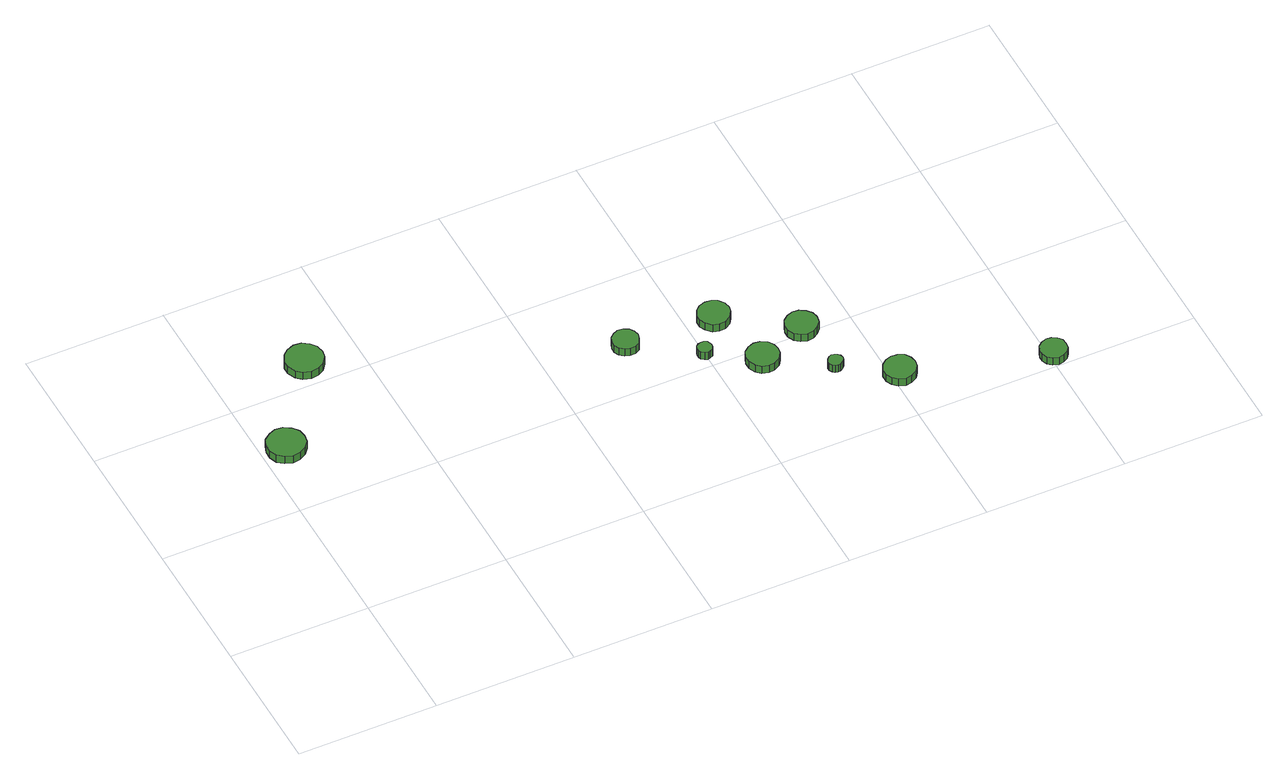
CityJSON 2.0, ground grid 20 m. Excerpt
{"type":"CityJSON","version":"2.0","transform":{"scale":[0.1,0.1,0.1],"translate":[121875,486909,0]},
"CityObjects":{
"tree1":{"type":"SolitaryVegetationObject","attributes":{"function":"something"},"geometry":[{"type":"MultiSurface","lod":"1","boundaries":[[[0,1,2,3,4,5,6,7,8,9,10,11,12,13,14]],[[15,16,17,18,19,20,21,22,23,24,25,26,27,28,29]],[[0,29,28,1]],[[1,28,27,2]],[[2,27,26,3]],[[3,26,25,4]],[[4,25,24,5]],[[5,24,23,6]],[[6,23,22,7]],[[7,22,21,8]],[[8,21,20,9]],[[9,20,19,10]],[[10,19,18,11]],[[11,18,17,12]],[[12,17,16,13]],[[13,16,15,14]],[[14,15,29,0]]]}]},
"tree2":{"type":"SolitaryVegetationObject","attributes":{"function":"something"},"geometry":[{"type":"MultiSurface","lod":"1","boundaries":[[[30,31,32,33,34,35,36,37,38,39,40,41,42,43,44]],[[45,46,47,48,49,50,51,52,53,54,55,56,57,58,59]],[[30,59,58,31]],[[31,58,57,32]],[[32,57,56,33]],[[33,56,55,34]],[[34,55,54,35]],[[35,54,53,36]],[[36,53,52,37]],[[37,52,51,38]],[[38,51,50,39]],[[39,50,49,40]],[[40,49,48,41]],[[41,48,47,42]],[[42,47,46,43]],[[43,46,45,44]],[[44,45,59,30]]]}]},
"tree3":{"type":"SolitaryVegetationObject","attributes":{"function":"something"},"geometry":[{"type":"MultiSurface","lod":"1","boundaries":[[[60,61,62,63,64,65,66,67,68,69,70,71,72,73,74]],[[75,76,77,78,79,80,81,82,83,84,85,86,87,88,89]],[[60,89,88,61]],[[61,88,87,62]],[[62,87,86,63]],[[63,86,85,64]],[[64,85,84,65]],[[65,84,83,66]],[[66,83,82,67]],[[67,82,81,68]],[[68,81,80,69]],[[69,80,79,70]],[[70,79,78,71]],[[71,78,77,72]],[[72,77,76,73]],[[73,76,75,74]],[[74,75,89,60]]]}]},
"tree4":{"type":"SolitaryVegetationObject","attributes":{"function":"something"},"geometry":[{"type":"MultiSurface","lod":"1","boundaries":[[[90,91,92,93,94,95,96,97,98,99,100,101,102,103,104]],[[105,106,107,108,109,110,111,112,113,114,115,116,117,118,119]],[[90,119,118,91]],[[91,118,117,92]],[[92,117,116,93]],[[93,116,115,94]],[[94,115,114,95]],[[95,114,113,96]],[[96,113,112,97]],[[97,112,111,98]],[[98,111,110,99]],[[99,110,109,100]],[[100,109,108,101]],[[101,108,107,102]],[[102,107,106,103]],[[103,106,105,104]],[[104,105,119,90]]]}]},
"tree5":{"type":"SolitaryVegetationObject","attributes":{"function":"something"},"geometry":[{"type":"MultiSurface","lod":"1","boundaries":[[[120,121,122,123,124,125,126,127,128,129,130,131,132,133,134]],[[135,136,137,138,139,140,141,142,143,144,145,146,147,148,149]],[[120,149,148,121]],[[121,148,147,122]],[[122,147,146,123]],[[123,146,145,124]],[[124,145,144,125]],[[125,144,143,126]],[[126,143,142,127]],[[127,142,141,128]],[[128,141,140,129]],[[129,140,139,130]],[[130,139,138,131]],[[131,138,137,132]],[[132,137,136,133]],[[133,136,135,134]],[[134,135,149,120]]]}]},
"tree6":{"type":"SolitaryVegetationObject","attributes":{"function":"something"},"geometry":[{"type":"MultiSurface","lod":"1","boundaries":[[[150,151,152,153,154,155,156,157,158,159,160,161,162,163,164]],[[165,166,167,168,169,170,171,172,173,174,175,176,177,178,179]],[[150,179,178,151]],[[151,178,177,152]],[[152,177,176,153]],[[153,176,175,154]],[[154,175,174,155]],[[155,174,173,156]],[[156,173,172,157]],[[157,172,171,158]],[[158,171,170,159]],[[159,170,169,160]],[[160,169,168,161]],[[161,168,167,162]],[[162,167,166,163]],[[163,166,165,164]],[[164,165,179,150]]]}]},
"tree7":{"type":"SolitaryVegetationObject","attributes":{"function":"something"},"geometry":[{"type":"MultiSurface","lod":"1","boundaries":[[[180,181,182,183,184,185,186,187,188,189,190,191,192,193,194]],[[195,196,197,198,199,200,201,202,203,204,205,206,207,208,209]],[[180,209,208,181]],[[181,208,207,182]],[[182,207,206,183]],[[183,206,205,184]],[[184,205,204,185]],[[185,204,203,186]],[[186,203,202,187]],[[187,202,201,188]],[[188,201,200,189]],[[189,200,199,190]],[[190,199,198,191]],[[191,198,197,192]],[[192,197,196,193]],[[193,196,195,194]],[[194,195,209,180]]]}]},
"tree8":{"type":"SolitaryVegetationObject","attributes":{"function":"something"},"geometry":[{"type":"MultiSurface","lod":"1","boundaries":[[[210,211,212,213,214,215,216,217,218,219,220,221,222,223,224]],[[225,226,227,228,229,230,231,232,233,234,235,236,237,238,239]],[[210,239,238,211]],[[211,238,237,212]],[[212,237,236,213]],[[213,236,235,214]],[[214,235,234,215]],[[215,234,233,216]],[[216,233,232,217]],[[217,232,231,218]],[[218,231,230,219]],[[219,230,229,220]],[[220,229,228,221]],[[221,228,227,222]],[[222,227,226,223]],[[223,226,225,224]],[[224,225,239,210]]]}]},
"tree9":{"type":"SolitaryVegetationObject","attributes":{"function":"something"},"geometry":[{"type":"MultiSurface","lod":"1","boundaries":[[[240,241,242,243,244,245,246,247,248,249,250,251,252,253,254]],[[255,256,257,258,259,260,261,262,263,264,265,266,267,268,269]],[[240,269,268,241]],[[241,268,267,242]],[[242,267,266,243]],[[243,266,265,244]],[[244,265,264,245]],[[245,264,263,246]],[[246,263,262,247]],[[247,262,261,248]],[[248,261,260,249]],[[249,260,259,250]],[[250,259,258,251]],[[251,258,257,252]],[[252,257,256,253]],[[253,256,255,254]],[[254,255,269,240]]]}]},
"tree10":{"type":"SolitaryVegetationObject","attributes":{"function":"something"},"geometry":[{"type":"MultiSurface","lod":"1","boundaries":[[[270,271,272,273,274,275,276,277,278,279,280,281,282,283,284]],[[285,286,287,288,289,290,291,292,293,294,295,296,297,298,299]],[[270,299,298,271]],[[271,298,297,272]],[[272,297,296,273]],[[273,296,295,274]],[[274,295,294,275]],[[275,294,293,276]],[[276,293,292,277]],[[277,292,291,278]],[[278,291,290,279]],[[279,290,289,280]],[[280,289,288,281]],[[281,288,287,282]],[[282,287,286,283]],[[283,286,285,284]],[[284,285,299,270]]]}]}
},
"vertices":[
[61,309,20],[59,320,20],[52,329,20],[42,335,20],[31,336,20],[21,332,20],[12,325,20],[8,315,20],[8,304,20],[12,293,20],[21,286,20],[31,282,20],[42,284,20],[52,289,20],[59,298,20],[59,298,7],[52,289,7],[42,284,7],[31,282,7],[21,286,7],[12,293,7],[8,304,7],[8,315,7],[12,325,7],[21,332,7],[31,336,7],[42,335,7],[52,329,7],[59,320,7],[61,309,7],
[148,432,26],[146,443,26],[139,452,26],[130,458,26],[119,459,26],[108,455,26],[100,448,26],[95,438,26],[95,427,26],[100,416,26],[108,409,26],[119,405,26],[130,407,26],[139,412,26],[146,421,26],[146,421,13],[139,412,13],[130,407,13],[119,405,13],[108,409,13],[100,416,13],[95,427,13],[95,438,13],[100,448,13],[108,455,13],[119,459,13],[130,458,13],[139,452,13],[146,443,13],[148,432,13],
[531,279,24],[529,287,24],[525,293,24],[518,297,24],[510,298,24],[503,295,24],[497,290,24],[494,283,24],[494,275,24],[497,268,24],[503,263,24],[510,261,24],[518,261,24],[525,265,24],[529,272,24],[529,272,11],[525,265,11],[518,261,11],[510,261,11],[503,263,11],[497,268,11],[494,275,11],[494,283,11],[497,290,11],[503,295,11],[510,298,11],[518,297,11],[525,293,11],[529,287,11],[531,279,11],
[609,221,23],[608,225,23],[606,229,23],[602,231,23],[598,231,23],[594,230,23],[590,227,23],[589,223,23],[589,219,23],[590,215,23],[594,212,23],[598,210,23],[602,211,23],[606,213,23],[608,217,23],[608,217,10],[606,213,10],[602,211,10],[598,210,10],[594,212,10],[590,215,10],[589,219,10],[589,223,10],[590,227,10],[594,230,10],[598,231,10],[602,231,10],[606,229,10],[608,225,10],[609,221,10],
[684,177,22],[682,186,22],[677,194,22],[668,199,22],[659,200,22],[650,197,22],[643,191,22],[639,182,22],[639,172,22],[643,163,22],[650,157,22],[659,154,22],[668,155,22],[677,160,22],[682,168,22],[682,168,9],[677,160,9],[668,155,9],[659,154,9],[650,157,9],[643,163,9],[639,172,9],[639,182,9],[643,191,9],[650,197,9],[659,200,9],[668,199,9],[677,194,9],[682,186,9],[684,177,9],
[660,273,23],[658,282,23],[652,290,23],[644,294,23],[635,295,23],[626,292,23],[619,286,23],[615,278,23],[615,268,23],[619,260,23],[626,253,23],[635,250,23],[644,251,23],[652,256,23],[658,264,23],[658,264,10],[652,256,10],[644,251,10],[635,250,10],[626,253,10],[619,260,10],[615,268,10],[615,278,10],[619,286,10],[626,292,10],[635,295,10],[644,294,10],[652,290,10],[658,282,10],[660,273,10],
[752,125,22],[751,130,22],[748,133,22],[744,135,22],[740,136,22],[736,134,22],[733,131,22],[731,127,22],[731,123,22],[733,119,22],[736,116,22],[740,115,22],[744,115,22],[748,118,22],[751,121,22],[751,121,9],[748,118,9],[744,115,9],[740,115,9],[736,116,9],[733,119,9],[731,123,9],[731,127,9],[733,131,9],[736,134,9],[740,136,9],[744,135,9],[748,133,9],[751,130,9],[752,125,9],
[755,207,22],[753,216,22],[747,223,22],[739,228,22],[730,229,22],[721,226,22],[714,220,22],[710,211,22],[710,202,22],[714,193,22],[721,187,22],[730,184,22],[739,185,22],[747,190,22],[753,197,22],[753,197,9],[747,190,9],[739,185,9],[730,184,9],[721,187,9],[714,193,9],[710,202,9],[710,211,9],[714,220,9],[721,226,9],[730,229,9],[739,228,9],[747,223,9],[753,216,9],[755,207,9],
[833,76,23],[831,85,23],[826,93,23],[817,97,23],[808,98,23],[799,95,23],[792,89,23],[788,81,23],[788,71,23],[792,63,23],[799,56,23],[808,53,23],[817,54,23],[826,59,23],[831,67,23],[831,67,10],[826,59,10],[817,54,10],[808,53,10],[799,56,10],[792,63,10],[788,71,10],[788,81,10],[792,89,10],[799,95,10],[808,98,10],[817,97,10],[826,93,10],[831,85,10],[833,76,10],
[1024,19,22],[1023,27,22],[1018,33,22],[1011,37,22],[1004,38,22],[996,35,22],[990,30,22],[987,23,22],[987,15,22],[990,8,22],[996,3,22],[1004,0,22],[1011,1,22],[1018,5,22],[1023,11,22],[1023,11,9],[1018,5,9],[1011,1,9],[1004,0,9],[996,3,9],[990,8,9],[987,15,9],[987,23,9],[990,30,9],[996,35,9],[1004,38,9],[1011,37,9],[1018,33,9],[1023,27,9],[1024,19,9]
]}
